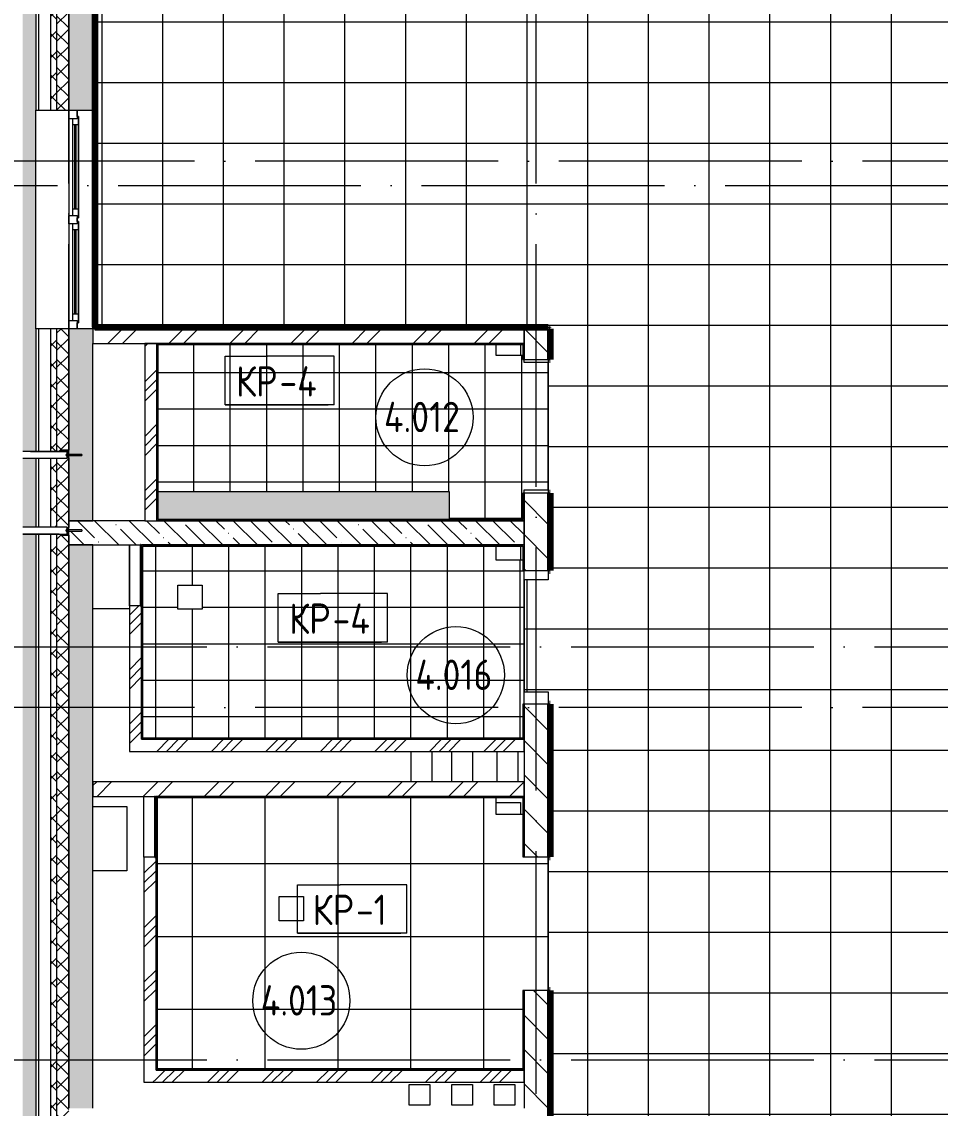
# Model space of a CAD drawing. Header units: millimetres. Extents: x 97 to 61947, y -4357 to 61202.
# Drawn here: x 43024 to 50588, y 18825 to 27775 of the extents above; entities that cross this region are included whole.
import ezdxf

# ---------------------------------------------------------------- set-up
doc = ezdxf.new("R2010")
doc.units = ezdxf.units.MM
for name, pattern in [('ADSK_Линия сетки', [2500, 2000, -250, 0, -250]), ('ADSK_Невидимые', [500, 300, -200]), ('ADSK_Невидимые_2_', [500, 300, -200])]:
    doc.linetypes.add(name, pattern=pattern)
for name, color, linetype, lineweight in [('A-AREA-____-IDEN', 2, 'Continuous', 20), ('A-FLOR-____-IDEN', 11, 'Continuous', 20), ('A-FLOR-____-OTLN', 192, 'Continuous', 9), ('A-FLOR-____-PATT', 8, 'Continuous', 9), ('A-GENM-____-HDLN', 13, 'ADSK_Невидимые_2_', 9), ('A-GENM-____-MCUT', 13, 'Continuous', 9), ('A-GENM-____-OTLN', 13, 'Continuous', 9), ('A-GLAZ-____-MCUT', 151, 'Continuous', 9), ('A-GLAZ-____-OTLN', 151, 'Continuous', 9), ('A-WALL-____-MCUT', 113, 'Continuous', 9), ('A-WALL-____-OTLN', 113, 'Continuous', 9), ('A-WALL-____-PATT', 111, 'Continuous', 9), ('A-WALL-FNSH-MCUT', 113, 'Continuous', 9), ('I-WALL-____-OTLN', 2, 'Continuous', 9), ('S-GRID-____-OTLN', 1, 'Continuous', 9)]:
    doc.layers.add(name, color=color, linetype=linetype, lineweight=lineweight)
doc.styles.add('GOST Common', font='GOST_Common.ttf', dxfattribs={"width": 0.9, "height": 250})
pattern_1 = [(45, (0, 0), (-224.5064, 224.5064), []), (45, (79.38, 0), (0, 449.0128), []), (45, (-79.38, 0), (0, 449.0128), [])]
pattern_2 = [(45, (0, 0), (-251.4472, 251.4472), []), (45, (0, 381), (-251.4472, 251.4472), [])]

# ---------------------------------------------------------------- blocks, each defined once
blk = doc.blocks.new('Окно_СКБ_2Ст_Фрамуга снизу1 - Окно_СКБ_2Ст_Фрамуга снизу_1800_ОК18-36323653-О_АИ_ПП_12_600_Целиком')
at = {"layer": 'A-GLAZ-____-MCUT', "color": 250}
for p, q in [((-900, -195), (-900, -125)), ((-900, -125), (-830, -125)), ((-830, -125), (-830, -195)), ((-35, -155), (-830, -155)), ((-830, -155), (-830, -195)), ((-780, -205), (-780, -155)), ((-85, -205), (-85, -155)), ((-35, -195), (-35, -125)), ((-35, -125), (35, -125)), ((-35, -195), (-35, -155)), ((35, -125), (35, -195)), ((830, -155), (35, -155)), ((35, -155), (35, -195)), ((85, -205), (85, -155)), ((780, -205), (780, -155)), ((830, -195), (830, -125)), ((830, -125), (900, -125)), ((830, -195), (830, -155)), ((900, -125), (900, -195)), ((-830, -195), (-900, -195)), ((-830, -195), (-850, -195)), ((-850, -195), (-850, -205)), ((-850, -205), (-15, -205)), ((-15, -205), (-850, -205)), ((35, -195), (-35, -195)), ((-15, -195), (-35, -195)), ((-15, -205), (-15, -195)), ((35, -195), (15, -195)), ((15, -195), (15, -205)), ((15, -205), (850, -205)), ((850, -205), (15, -205)), ((900, -195), (830, -195)), ((850, -195), (830, -195)), ((850, -205), (850, -195))]:
    blk.add_line(p, q, dxfattribs=at)
at = {"layer": 'A-GLAZ-____-MCUT', "color": 50, "lineweight": 5}
for p, q in [((-780, -175), (-85, -175)), ((85, -175), (780, -175)), ((-85, -185), (-780, -185)), ((780, -185), (85, -185))]:
    blk.add_line(p, q, dxfattribs=at)
at = {"layer": 'A-GLAZ-____-OTLN', "color": 50, "lineweight": 5}
for p, q in [((900, -125), (-900, -125)), ((-900, -195), (-850, -195)), ((-15, -195), (15, -195)), ((850, -195), (900, -195))]:
    blk.add_line(p, q, dxfattribs=at)
blk = doc.blocks.new('Анкер клиновой - Анкер клиновой МКТ V-A 10-10-15_115-14811140-О_АИ_ПП_12_600_Целиком')
at = {"layer": 'A-GENM-____-OTLN', "color": 250}
for p, q in [((136490, 53364), (136480, 53364)), ((136480, 53354), (136480, 53364)), ((136480, 53354), (136490, 53354)), ((136494, 53367), (136490, 53367)), ((136490, 53367), (136490, 53364.7)), ((136490, 53351), (136490, 53367)), ((136490, 53353.3), (136490, 53351)), ((136490, 53351), (136494, 53351)), ((136609, 53364), (136500, 53364)), ((136500, 53354), (136609, 53354)), ((136609, 53364), (136609, 53354))]:
    blk.add_line(p, q, dxfattribs=at)
blk = doc.blocks.new('ОМ_Уголок_ГОСТ 8509-93 - ОМ_Уголок_ГОСТ 8509-93-25102189-О_АИ_ПП_12_600_Целиком')
at = {"layer": 'A-GENM-____-OTLN', "color": 250}
for p, q in [((136494.001, 53380.7), (136494.001, 53333)), ((136500.001, 53383), (136496.301, 53383)), ((136500.001, 53320), (136500.001, 53383)), ((136437.001, 53323.7), (136437.001, 53320)), ((136437.001, 53320), (136500.001, 53320)), ((136487.001, 53326), (136439.301, 53326))]:
    blk.add_line(p, q, dxfattribs=at)
for centre, radius, start, end in [((136496.301, 53380.7), 2.3, 90, 180), ((136496.301, 53380.7), 2.3, 105, 165), ((136439.301, 53323.7), 2.3, 90, 180), ((136439.301, 53323.7), 2.3, 105, 165), ((136487.001, 53333), 7, 270, 0)]:
    blk.add_arc(centre, radius, start, end, dxfattribs=at)
blk = doc.blocks.new('Анкер клиновой - Анкер клиновой МКТ V-A 10-10-15_115-V16-О_АИ_ПП_12_600_Целиком')
at = {"layer": 'A-GENM-____-OTLN', "color": 250}
for p, q in [((136494, 53367), (136490, 53367)), ((136490, 53367), (136490, 53364.7)), ((136490, 53364.7), (136490, 53367)), ((136490, 53353.3), (136490, 53351)), ((136490, 53351), (136490, 53353.3)), ((136490, 53351), (136494, 53351))]:
    blk.add_line(p, q, dxfattribs=at)
blk = doc.blocks.new('ОМ_Уголок_ГОСТ 8509-93 - ОМ_Уголок_ГОСТ 8509-93-V17-О_АИ_ПП_12_600_Целиком')
at = {"layer": 'A-GENM-____-OTLN', "color": 250}
for p, q in [((136500.001, 54020), (136437.001, 54020)), ((136437.001, 54020), (136437.001, 54016.3)), ((136439.301, 54014), (136487.001, 54014)), ((136494.001, 54007), (136494.001, 53959.3)), ((136500.001, 53957), (136500.001, 54020)), ((136496.301, 53957), (136500.001, 53957))]:
    blk.add_line(p, q, dxfattribs=at)
for centre, radius, start, end in [((136439.301, 54016.3), 2.3, 180, 270), ((136439.301, 54016.3), 2.3, 195, 255), ((136487.001, 54007), 7, 0, 90), ((136496.301, 53959.3), 2.3, 180, 270), ((136496.301, 53959.3), 2.3, 195, 255)]:
    blk.add_arc(centre, radius, start, end, dxfattribs=at)
blk = doc.blocks.new('ОМ_Уголок_ГОСТ 8509-93 - ОМ_Уголок_ГОСТ 8509-93-V33-О_АИ_ПП_12_600_Целиком')
at = {"layer": 'A-GENM-____-HDLN', "color": 250, "linetype": 'ADSK_Невидимые'}
blk.add_line((206.5, -6), (570, -6), dxfattribs=at)
at = {"layer": 'A-GENM-____-OTLN', "color": 250}
for p, q in [((524.3, 0), (206.5, 0)), ((206.5, -63), (570, -63)), ((570, -28.2), (570, 0)), ((570, -63), (570, -37.8))]:
    blk.add_line(p, q, dxfattribs=at)
blk = doc.blocks.new('ОМ_Уголок_ГОСТ 8509-93 - ОМ_Уголок_ГОСТ 8509-93-V34-О_АИ_ПП_12_600_Целиком')
at = {"layer": 'A-GENM-____-HDLN', "color": 250, "linetype": 'ADSK_Невидимые'}
blk.add_line((0, -6), (363.5, -6), dxfattribs=at)
at = {"layer": 'A-GENM-____-OTLN', "color": 250}
for p, q in [((0, 0), (0, -28.2)), ((0, -37.8), (0, -63)), ((0, -63), (363.5, -63)), ((363.5, 0), (45.7, 0))]:
    blk.add_line(p, q, dxfattribs=at)
blk = doc.blocks.new('ASML_АР_Отделка Люка - ВО Отделка люков_Грунтовка 0_Шпатлевка 0_Окраска 0_0-42722003-О_АИ_ПП_12_600_Целиком')
at = {"layer": 'A-GENM-____-MCUT', "color": 130, "lineweight": 25}
for p, q in [((250, 3), (-250, 3)), ((-250, 3), (-250, 0)), ((250, 0), (250, 3)), ((-250, 0), (250, 0))]:
    blk.add_line(p, q, dxfattribs=at)
blk = doc.blocks.new('0083_СОШ675_АР_R22_rvt-1-О_АИ_ПП_12_600_Целиком')
at = {"layer": 'A-FLOR-____-PATT', "lineweight": 5}
h = blk.add_hatch(color=10, dxfattribs=at)
h.paths.add_polyline_path([(136230, 10395), (136230, 23551), (136121.6, 23551), (136121.6, 10395)])
h.paths.add_polyline_path([(136230, 23614), (136230, 24176), (136121.6, 24176), (136121.6, 23614)])
h.paths.add_polyline_path([(136230, 24239), (136230, 27955), (136200, 27955), (136200, 27925), (136121.6, 27925), (136121.6, 24239)])
h.paths.add_polyline_path([(136230, 45495), (136230, 53326), (136121.6, 53326), (136121.6, 45525), (136200, 45524), (136200, 45495), (136202.5, 45495)])
h.paths.add_polyline_path([(136121.6, 53389), (136230, 53389), (136230, 53951), (136121.6, 53951), (136121.6, 53743.3)])
h.paths.add_polyline_path([(136230, 54014), (136230, 58133.8), (136121.6, 58133.8), (136121.6, 54014)])
blk.add_hatch(color=221, dxfattribs=at).paths.add_polyline_path([(139632.2, 23675), (139632.2, 23905), (137236.2, 23905), (137236.2, 23675), (139378.4, 23675)])
at = {"layer": 'A-WALL-____-PATT', "lineweight": 5}
h = blk.add_hatch(dxfattribs=at)
h.set_pattern_fill('FP_16', color=50, style=0, pattern_type=2)
h.set_pattern_definition([(135, (0, 0), (-84.85281, -84.85281), []), (225, (0, 0), (84.85281, -84.85281), [])])
h.paths.add_polyline_path([(136400, -275), (136400, 7725.1), (136350, 7725.1), (136350, -275)])
h.paths.add_polyline_path([(136350, 8625.1), (136400, 8625.1), (136400, 9925), (136350, 9925), (136350, 8745.6)])
h.paths.add_polyline_path([(136350, 10225), (136400, 10225), (136400, 10695), (136350, 10695), (136350, 10375)])
h.paths.add_polyline_path([(136400, 12495), (136400, 12495.4), (136400, 23551), (136350, 23551), (136350, 12495)])
h.paths.add_polyline_path([(136350, 23614), (136400, 23614), (136400, 24176), (136350, 24176), (136350, 23744.8)])
h.paths.add_polyline_path([(136400, 24239), (136400, 25245.2), (136350, 25245.2), (136350, 24239), (136353.9, 24239)])
h.paths.add_polyline_path([(136350, 27045.2), (136400, 27045.2), (136400, 46080.3), (136350, 46080.3), (136350, 27494.6)])
h.paths.add_polyline_path([(136400, 47880.3), (136400, 50520), (136350, 50520), (136350, 47880.3)])
h.paths.add_polyline_path([(136400, 52320), (136400, 53326), (136350, 53326), (136350, 52320)])
h.paths.add_polyline_path([(136350, 53389), (136400, 53389), (136400, 53951), (136350, 53951), (136350, 53743.3)])
h.paths.add_polyline_path([(136350, 54014), (136400, 54014), (136400, 59125), (136350, 59125), (136350, 54212)])
h = blk.add_hatch(dxfattribs=at)
h.set_pattern_fill('FP_17', color=50, style=0, pattern_type=2)
h.set_pattern_definition([(45, (0, 0), (-70.71068, 70.71068), []), (135, (0, 0), (-70.71068, -70.71068), [])])
h.paths.add_polyline_path([(136400, -175), (136500, -175), (136500, 7725.1), (136400, 7725.1), (136400, 3120.9)])
h.paths.add_polyline_path([(136400, 8625.1), (136500, 8625.1), (136500, 10025), (136400, 10025), (136400, 8745.6)])
h.paths.add_polyline_path([(136400, 10225), (136500, 10225), (136500, 10695), (136400, 10695), (136400, 10620.5)])
h.paths.add_polyline_path([(136500, 12495), (136500, 23545), (136437.1, 23545), (136437.1, 23548.7), (136439.4, 23551), (136400, 23551), (136400, 12495)])
h.paths.add_polyline_path([(136485.1, 23551), (136490.6, 23551.9), (136493.1, 23554.5), (136494.1, 23558), (136493.6, 23578.3), (136485.1, 23578.3), (136485.1, 23551.2)])
h.paths.add_polyline_path([(136485.1, 23589), (136494.1, 23589.7), (136494.1, 23605.7), (136496.4, 23608), (136500, 23608), (136500, 24182), (136496.4, 24182), (136494.1, 24184.3), (136494.1, 24200.3), (136485.1, 24200.3), (136485.1, 24176), (136400, 24176), (136400, 23614), (136485.1, 23614), (136485.1, 23589.7)])
h.paths.add_polyline_path([(136485.1, 24211), (136494.1, 24211.7), (136493.1, 24235.5), (136490.6, 24238.1), (136487.1, 24239), (136485.1, 24238.8), (136485.1, 24211.7)])
h.paths.add_polyline_path([(136415.7, 24239), (136439.4, 24239), (136437.1, 24241.3), (136437.1, 24245), (136500, 24245), (136500, 25245.2), (136400, 25245.2), (136400, 24239)])
h.paths.add_polyline_path([(136400, 27045.2), (136500, 27045.2), (136500, 28125), (136400, 28125), (136400, 27494.6)])
h.paths.add_polyline_path([(136500, 28325), (136500, 46080.3), (136400, 46080.3), (136400, 28325)])
h.paths.add_polyline_path([(136500, 47880.3), (136500, 50520), (136400, 50520), (136400, 47880.3)])
h.paths.add_polyline_path([(136400, 52320), (136500, 52320), (136500, 53320), (136437, 53320), (136437, 53323.7), (136439.3, 53326), (136400, 53326), (136400, 52805.8)])
h.paths.add_polyline_path([(136485, 53326), (136490.5, 53326.9), (136493.1, 53329.5), (136494, 53333), (136493.8, 53353.3), (136485, 53353.3), (136485, 53326.2)])
h.paths.add_polyline_path([(136490, 53364), (136490, 53364.7), (136494, 53364.7), (136494, 53380.7), (136496.3, 53383), (136500, 53383), (136500, 53957), (136496.3, 53957), (136494, 53959.3), (136494, 53975.3), (136485, 53975.3), (136485, 53951), (136400, 53951), (136400, 53389), (136485, 53389), (136485, 53364)])
h.paths.add_polyline_path([(136485, 53986), (136494, 53986.7), (136493.1, 54010.5), (136490.5, 54013.1), (136487, 54014), (136485, 54013.8), (136485, 53986.7)])
h.paths.add_polyline_path([(136400, 54014), (136439.3, 54014), (136437, 54016.3), (136437, 54020), (136500, 54020), (136500, 59075), (136400, 59075), (136400, 54094.8)])
h = blk.add_hatch(dxfattribs=at)
h.set_pattern_fill('FP_18', color=50, style=0, pattern_type=2)
h.set_pattern_definition([(50, (0, 0), (364.3679, -31.8783), [38.1, -419.1]), (355, (0, 0), (-70.4859, 382.1133), [30.48, -335.28]), (100.451, (30.36, -2.66), (293.885, 350.2334), [32.38, -356.18]), (46.184, (0, 101.6), (542.1585, -84.0858), [57.15, -628.65]), (96.636, (45.2, 94.6), (474.8049, 494.8554), [48.57, -534.27]), (351.184, (0, 101.6), (474.8102, 494.85), [45.72, -502.92]), (21, (50.8, 76.2), (303.22847, -204.53046), [38.1, -419.1]), (326, (50.8, 76.2), (123.6039, 368.376), [30.48, -335.28]), (71.451, (76.07, 59.16), (426.8341, 163.8427), [32.38, -356.18]), (37.5, (0, 0), (6.17665, 169.11015), [16.764, -314.452, 16.764, -323.596, -336.55]), (37.5, (0, 0), (6.17665, 169.11015), [-671.576, 16.764, -319.786]), (7.5, (0, 0), (133.63888, 200.3615), [16.764, -177.292, 16.764, -306.832, -128.27]), (7.5, (0, 0), (133.63888, 200.3615), [-517.652, 16.764, -111.506]), (327.5, (-113.28, 0), (271.18182, -11.45836), [16.764, -110.236, 16.764, -379.476, -525.78]), (327.5, (-113.28, 0), (271.18182, -11.45836), [-523.24, 16.764, -509.016]), (317.5, (-164.08, 0), (296.2585, 50.85285), [16.764, -148.336, 16.764, -246.38, -373.38]), (317.5, (-164.08, 0), (296.2585, 50.85285), [-428.244, 16.764, -356.616])])
h.paths.add_polyline_path([(136700, 13000), (136700, 18625), (136500, 18625), (136500, 13000), (136664.4, 13000)])
h.paths.add_polyline_path([(136700, 18825), (136700, 23465), (136500, 23465), (136500, 18825)])
h.paths.add_polyline_path([(136700, 23665), (136700, 25245.2), (136500, 25245.2), (136500.1, 24211), (136609.1, 24210.3), (136609.1, 24201), (136500.1, 24201), (136500, 23665), (136664.4, 23665)])
h.paths.add_polyline_path([(136700, 27045.2), (136700, 28125), (136500, 28125), (136500, 27045.2)])
h = blk.add_hatch(dxfattribs=at)
h.set_pattern_fill('FP_10', color=50, style=0, pattern_type=2)
h.set_pattern_definition(pattern_2)
h.paths.add_polyline_path([(140250, 25125.2), (140250, 25245.2), (136700, 25245.2), (136700, 25125.2), (139921.2, 25125.2)])
h = blk.add_hatch(dxfattribs=at)
h.set_pattern_fill('FP_8', color=50, style=0, pattern_type=2)
h.set_pattern_definition([(135, (0, 0), (-141.42136, -141.42136), [])])
h.paths.add_polyline_path([(140450, 13000), (140450, 17324), (140250, 17324), (140250, 13000)])
h.paths.add_polyline_path([(140450, 18424), (140450, 19795), (140250, 19795), (140250, 18424)])
h.paths.add_polyline_path([(140450, 20895), (140450, 22154.2), (140250, 22154.2), (140250, 20895)])
h.paths.add_polyline_path([(140450, 23254.2), (140450, 23893), (140250, 23893), (140250, 23254.2)])
h.paths.add_polyline_path([(140450, 24993), (140450, 25245.2), (140250, 25245.2), (140250, 24993)])
h = blk.add_hatch(dxfattribs=at)
h.set_pattern_fill('FP_9', color=50, style=0, pattern_type=2)
h.set_pattern_definition(pattern_1)
h.paths.add_polyline_path([(137226.2, 23665), (137226.2, 25124.2), (137126.2, 25124.2), (137126.2, 23665), (137207.2, 23665)])
h = blk.add_hatch(dxfattribs=at)
h.set_pattern_fill('FP_7', color=50, style=0, pattern_type=2)
h.set_pattern_definition([(135, (0, 0), (-142.5612, -142.5612), []), (135, (142.56, 0), (-142.5612, -142.5612), [252.016, -50.403, 3.353, -47.05])])
h.paths.add_polyline_path([(140250, 23465), (140250, 23665), (136500, 23665), (136500.1, 23589), (136609.1, 23588.3), (136609.1, 23579), (136500.1, 23579), (136500, 23465), (139921.2, 23465)])
h = blk.add_hatch(dxfattribs=at)
h.set_pattern_fill('FP_9', color=50, style=0, pattern_type=2)
h.set_pattern_definition(pattern_1)
h.paths.add_polyline_path([(137100.2, 21765.1), (137100.2, 22965), (137000.2, 22965), (137000.2, 21765.1)])
h = blk.add_hatch(dxfattribs=at)
h.set_pattern_fill('FP_9', color=50, style=0, pattern_type=2)
h.set_pattern_definition(pattern_1)
h.paths.add_polyline_path([(140250, 21765.1), (140250, 21865.1), (137100.2, 21865.1), (137100.2, 21765.1), (139921.2, 21765.1)])
h = blk.add_hatch(dxfattribs=at)
h.set_pattern_fill('FP_10', color=50, style=0, pattern_type=2)
h.set_pattern_definition(pattern_2)
h.paths.add_polyline_path([(140250, 21394.2), (140250, 21514.2), (136700, 21514.2), (136700, 21394.2), (139921.2, 21394.2)])
h = blk.add_hatch(dxfattribs=at)
h.set_pattern_fill('FP_9', color=50, style=0, pattern_type=2)
h.set_pattern_definition(pattern_1)
h.paths.add_polyline_path([(137120, 19039), (137220, 19039), (137220, 20894.2), (137120, 20894.2), (137120, 19995)])
h = blk.add_hatch(dxfattribs=at)
h.set_pattern_fill('FP_9', color=50, style=0, pattern_type=2)
h.set_pattern_definition(pattern_1)
h.paths.add_polyline_path([(140250, 19039), (140250, 19139), (137220, 19139), (137220, 19039), (139921.2, 19039)])
at = {"layer": 'A-FLOR-____-OTLN', "color": 250}
for p, q in [((140220, 25115.2), (140220, 25025)), ((137236.2, 23905), (139632.2, 23905)), ((139632.2, 23905), (139632.2, 23675)), ((137000, 23465), (137000, 22940)), ((140219.9, 23455), (140219.9, 23340)), ((137000, 22940), (136700, 22940)), ((139320, 21514.2), (139320, 21763.7)), ((139320, 21763.7), (139490, 21763.7)), ((139490, 21763.7), (139490, 21514.2)), ((139655, 21514.2), (139655, 21763.7)), ((139655, 21763.7), (139825, 21763.7)), ((139825, 21763.7), (139825, 21514.2)), ((140030, 21514.2), (140030, 21763.7)), ((140030, 21763.7), (140200, 21763.7)), ((140200, 21763.7), (140200, 21514.2)), ((136700, 21310), (136980, 21310)), ((136980, 21310), (136980, 20780)), ((140020, 21345), (140220, 21345)), ((140220, 21345), (140220, 21245)), ((136980, 20780), (136700, 20780)), ((138233.8, 20568.8), (138433.8, 20568.8)), ((139305, 18850), (139305, 19020)), ((139305, 19020), (139475, 19020)), ((139475, 19020), (139475, 18850)), ((139655, 19020), (139825, 19020)), ((139655, 18850), (139655, 19020)), ((139825, 19020), (139825, 18850)), ((140005, 18850), (140005, 19020)), ((140005, 19020), (140175, 19020)), ((140175, 19020), (140175, 18850)), ((139475, 18850), (139305, 18850)), ((139825, 18850), (139655, 18850)), ((140175, 18850), (140005, 18850))]:
    blk.add_line(p, q, dxfattribs=at)
at = {"layer": 'A-WALL-____-MCUT', "color": 50, "lineweight": 5}
for p, q in [((136250, 46080.3), (136250, 27045.2)), ((136250, 25245.2), (136250, 24239)), ((136700, 25245.2), (136700, 25125.2)), ((136250, 24176), (136250, 23614)), ((136700, 23665), (136500, 23665)), ((136500, 23665), (136700, 23665)), ((137126.2, 23665), (137226.2, 23665)), ((136250, 23551), (136250, 12495)), ((136500, 23465), (136700, 23465)), ((136700, 23465), (136500, 23465))]:
    blk.add_line(p, q, dxfattribs=at)
at = {"layer": 'A-WALL-____-MCUT', "color": 90, "lineweight": 13}
for p, q in [((136350, 46080.3), (136350, 27045.2)), ((136400, 28125), (136400, 27045.2)), ((136500, 28125), (136500, 27045.2)), ((136500, 27045.2), (136500, 28125)), ((136700, 27045.2), (136700, 28125)), ((136350, 27045.2), (136400, 27045.2)), ((136500, 27045.2), (136700, 27045.2)), ((136400, 25245.2), (136350, 25245.2)), ((136350, 25245.2), (136350, 24239)), ((136400, 25245.2), (136400, 24239)), ((136700, 25245.2), (136500, 25245.2)), ((136500, 25245.2), (136500, 24244.8)), ((136500, 24244.8), (136500, 25245.2)), ((140250, 25245.2), (136700, 25245.2)), ((140250, 25245.2), (140250, 24993)), ((140450, 25245.2), (140250, 25245.2)), ((140250, 25125.2), (140250, 25245.2)), ((140450, 24993), (140450, 25245.2)), ((136700, 25125.2), (140250, 25125.2)), ((136700, 23665), (136700, 25125.2)), ((137226.2, 25124.2), (137126.2, 25124.2)), ((137126.2, 25124.2), (137126.2, 23665)), ((137226.2, 23665), (137226.2, 25124.2)), ((140250, 24993), (140450, 24993)), ((136350, 24176), (136350, 23614)), ((136400, 24176), (136400, 23614)), ((136500, 24182), (136500, 23665)), ((136500, 23665), (136500, 24182)), ((140250, 23893), (140250, 23254.2)), ((140450, 23893), (140250, 23893)), ((140450, 23254.2), (140450, 23893)), ((136500, 23665), (136500, 23608)), ((137126.2, 23665), (136700, 23665)), ((140250, 23665), (137226.2, 23665)), ((140250, 23465), (140250, 23665)), ((136350, 23551), (136350, 12495)), ((136400, 23551), (136400, 12495)), ((136500, 23545.1), (136500, 23465)), ((136500, 23465), (136500, 18825)), ((136500, 18825), (136500, 23465)), ((136700, 23465), (137090.2, 23465)), ((136700, 18825), (136700, 23465)), ((137093.2, 23465), (140250, 23465)), ((140250, 23254.2), (140450, 23254.2)), ((137000.2, 22965), (137000.2, 21765.1)), ((137090.2, 22965), (137000.2, 22965)), ((137100.2, 22965), (137093.2, 22965)), ((137100.2, 21865.1), (137100.2, 22965)), ((140250, 22154.2), (140250, 20895)), ((140450, 22154.2), (140250, 22154.2)), ((140450, 20895), (140450, 22154.2)), ((140250, 21865.1), (137100.2, 21865.1)), ((140250, 21765.1), (140250, 21865.1)), ((137000.2, 21765.1), (137100.2, 21765.1)), ((137100.2, 21765.1), (140250, 21765.1)), ((140250, 21514.2), (136700, 21514.2)), ((136700, 21514.2), (136700, 21394.2)), ((140250, 21394.2), (140250, 21514.2)), ((136700, 21394.2), (137210, 21394.2)), ((137213, 21394.2), (140250, 21394.2)), ((137120, 20894.2), (137120, 19039)), ((137210, 20894.2), (137120, 20894.2)), ((137220, 20894.2), (137213, 20894.2)), ((137220, 19139), (137220, 20894.2)), ((140250, 20895), (140450, 20895)), ((140250, 19795), (140250, 18825)), ((140450, 19795), (140250, 19795)), ((140450, 18424), (140450, 19795)), ((140250, 19139), (137220, 19139)), ((140250, 19039), (140250, 19139)), ((137120, 19039), (137220, 19039)), ((137220, 19039), (140250, 19039))]:
    blk.add_line(p, q, dxfattribs=at)
at = {"layer": 'A-WALL-____-MCUT', "color": 250}
for p, q in [((136250, 27045.2), (136350, 27045.2)), ((136400, 27045.2), (136500, 27045.2)), ((136350, 25245.2), (136250, 25245.2)), ((136500, 25245.2), (136400, 25245.2)), ((136500, 23608), (136500, 23665)), ((136500, 23465), (136500, 23545.2))]:
    blk.add_line(p, q, dxfattribs=at)
at = {"layer": 'A-WALL-____-OTLN', "color": 250}
blk.add_line((136230, 25245.2), (136230, 27045.2), dxfattribs=at)
at = {"layer": 'A-WALL-FNSH-MCUT', "color": 250}
for p, q in [((136230, 46080.3), (136230, 27045.2)), ((136230, 27045.2), (136250, 27045.2)), ((136250, 25245.2), (136230, 25245.2)), ((136230, 25245.2), (136230, 24239)), ((136230, 24176), (136230, 23614)), ((136230, 23551), (136230, 12495))]:
    blk.add_line(p, q, dxfattribs=at)
at = {"layer": 'I-WALL-____-OTLN', "color": 250}
for p, q in [((136700, 27045.2), (136700, 25265.2)), ((136700, 25265.2), (136700, 25245.2)), ((137000.2, 22965), (137000.2, 23465)), ((137120, 20894.2), (137120, 21394.2))]:
    blk.add_line(p, q, dxfattribs=at)
at = {"layer": 'A-GENM-____-OTLN', "color": 250, "lineweight": 9, "extrusion": (0, 0, -1)}
blk.add_blockref('ОМ_Уголок_ГОСТ 8509-93 - ОМ_Уголок_ГОСТ 8509-93-V34-О_АИ_ПП_12_600_Целиком', (-136485.1, 24239), dxfattribs=at)
at = {"layer": 'A-GENM-____-OTLN', "color": 250, "lineweight": 9}
for name, p in [('ОМ_Уголок_ГОСТ 8509-93 - ОМ_Уголок_ГОСТ 8509-93-V17-О_АИ_ПП_12_600_Целиком', (0.1, -29775)), ('Анкер клиновой - Анкер клиновой МКТ V-A 10-10-15_115-14811140-О_АИ_ПП_12_600_Целиком', (0.1, -29153)), ('Анкер клиновой - Анкер клиновой МКТ V-A 10-10-15_115-V16-О_АИ_ПП_12_600_Целиком', (0.1, -29153)), ('ОМ_Уголок_ГОСТ 8509-93 - ОМ_Уголок_ГОСТ 8509-93-25102189-О_АИ_ПП_12_600_Целиком', (0.1, -29775)), ('Анкер клиновой - Анкер клиновой МКТ V-A 10-10-15_115-14811140-О_АИ_ПП_12_600_Целиком', (0.1, -29775)), ('Анкер клиновой - Анкер клиновой МКТ V-A 10-10-15_115-V16-О_АИ_ПП_12_600_Целиком', (0.1, -29775))]:
    blk.add_blockref(name, p, dxfattribs=at)
at = {"layer": 'A-GENM-____-OTLN', "color": 250, "lineweight": 9, "extrusion": (0, 0, -1), "rotation": 180}
blk.add_blockref('ОМ_Уголок_ГОСТ 8509-93 - ОМ_Уголок_ГОСТ 8509-93-V33-О_АИ_ПП_12_600_Целиком', (-135915.1, 23551), dxfattribs=at)
at = {"layer": 'A-GENM-____-OTLN', "color": 250, "lineweight": 9}
for p, rotation in [((137090.2, 23215), 269.9999999999947), ((137210, 21144.2), 269.9999999999985)]:
    blk.add_blockref('ASML_АР_Отделка Люка - ВО Отделка люков_Грунтовка 0_Шпатлевка 0_Окраска 0_0-42722003-О_АИ_ПП_12_600_Целиком', p, dxfattribs=dict(at, rotation=rotation))
at = {"layer": 'A-GLAZ-____-OTLN', "color": 250, "lineweight": 9, "rotation": 89.99999999999993}
blk.add_blockref('Окно_СКБ_2Ст_Фрамуга снизу1 - Окно_СКБ_2Ст_Фрамуга снизу_1800_ОК18-36323653-О_АИ_ПП_12_600_Целиком', (136375, 26145.2), dxfattribs=at)
blk = doc.blocks.new('ADSK_Марка_Помещение_ОдноЗначение - Номер-159740-О_АИ_ПП_12_600_Целиком')
at = {"layer": 'A-AREA-____-IDEN'}
blk.add_circle((0, 0), 4, dxfattribs=at)
blk = doc.blocks.new('ADSK_Марка_Перекрытие - Типоразмер_ADSK_Марка-158127-О_АИ_ПП_12_600_Целиком')
at = {"layer": 'A-FLOR-____-IDEN'}
for p, q in [((-4.5, 4), (-1, 4)), ((-4.5, 0), (-4.5, 4)), ((4.5, 4), (-1, 4)), ((4.5, 0), (4.5, 4)), ((4.5, 0), (-4.5, 0)), ((-4.5, 0), (4, 0))]:
    blk.add_line(p, q, dxfattribs=at)

msp = doc.modelspace()

# ---------------------------------------------------------------- hatches: boundary and pattern name
at = {"layer": 'A-FLOR-____-PATT'}
h = msp.add_hatch(dxfattribs=at)
h.set_pattern_fill('FP_46', color=256, style=0, pattern_type=2)
h.set_pattern_definition([(270, (50685.3, 19775), (500, 3e-14), []), (0, (50685.3, 19775), (0, 500), [])])
h.paths.add_polyline_path([(51419.818278, 40.000586), (51945.296357, 40.000586), (51945.296357, 774.999414), (51960.296357, 774.999414), (51960.296357, 3274.999414), (51945.296357, 3274.999414), (51945.296357, 10125), (51960.318278, 10125), (51960.296357, 12625), (51945.296357, 12625), (51945.296357, 14045.003957), (51960.318278, 14045.003957), (51960.296357, 15295.003957), (51945.296357, 15295.003957), (51945.296357, 18345), (51960.296357, 18345), (51960.296357, 20845), (51945.296357, 20845), (51945.296357, 27299.999), (51960.318278, 27299.999), (51960.296357, 29799.999), (51945.296357, 29799.999), (51945.296357, 36649.999), (51960.318278, 36649.999), (51960.296357, 39149.999), (51945.296357, 39149.999), (51945.296357, 42275.000586), (51960.296357, 42275.000586), (51960.296357, 44775.000586), (51945.296357, 44775.000586), (51945.296357, 45324.96901), (47375.318278, 45324.96901), (47374.265322, 39459.99902), (47360.318278, 39459.99902), (47360.318278, 38359.99902), (47375.318278, 38359.99902), (47374.265322, 37555.151496), (47370.318278, 37555.151496), (47370.318278, 37545.151496), (47360.318278, 37545.151496), (47360.318278, 37540.151496), (46137.818278, 37540.151496), (46137.818278, 37535.151496), (45622.818278, 37535.151496), (45622.818278, 37540.151496), (43625.318278, 37540.151496), (43625.318278, 33539.968424), (47360.318278, 33539.968424), (47360.318278, 33534.968424), (47370.318278, 33534.968424), (47370.318278, 33524.968424), (47375.318278, 33524.968424), (47374.265322, 31944.999575), (47160.318278, 31944.53929), (47160.318278, 30445.000161), (47375.318278, 30444.201247), (47374.265322, 28125.000984), (47370.318278, 28125.000984), (47370.318278, 28115.000984), (47360.318278, 28115.000984), (47360.318278, 28110.000984), (43625.296357, 28110.000984), (43625.296357, 25260.167367), (47360.318278, 25260.167367), (47360.318278, 25255.167367), (47370.318278, 25255.167367), (47370.318278, 25245.167367), (47375.318278, 25244.44943), (47374.265322, 24992.999575), (47360.318278, 24992.999575), (47360.318278, 23892.999575), (47375.318278, 23892.999575), (47374.265322, 23254.166194), (47360.318278, 23254.166194), (47360.318278, 23179.166781), (47160.318278, 23179.166781), (47160.318278, 22254.166781), (47360.318278, 22254.166781), (47360.318278, 22154.166194), (47375.318278, 22154.166194), (47374.265322, 20894.999393), (47360.318278, 20894.999393), (47360.318278, 19794.999393), (47375.318278, 19794.999393), (47374.265322, 18423.996862), (47360.318278, 18423.996862), (47360.318278, 17323.996862), (47375.318278, 17323.996862), (47375.318278, 13483.56847), (47380.318278, 13483.56847), (47380.318278, 12968.56847), (47375.318278, 12968.56847), (47374.265322, 12800.000586), (47370.318278, 12799.736832), (47370.318278, 12790.000586), (47360.318278, 12790.000586), (47360.318278, 12785.000586), (43625.318278, 12785.000586), (43625.318278, 10440.001172), (47360.318278, 10440.001172), (47360.318278, 10435.001172), (47370.318278, 10435.001172), (47370.318278, 10425.001172), (47375.318278, 10425.001172), (47374.265322, 8649.999414), (47360.318278, 8649.999414), (47360.318278, 8749.999414), (47160.318278, 8749.999414), (47160.318278, 7110), (47375.318278, 7109.999414), (47375.318278, 40.000586), (49545.451646, 40.000586)])
h.paths.add_polyline_path([(51960.296357, 4325), (51960.318278, 4325), (51960.296357, 4995.779567)])
h.paths.add_polyline_path([(51960.296357, 15334.992672), (51960.318278, 15334.992672), (51960.296357, 16245.202325)])
h.paths.add_polyline_path([(51960.296357, 22325), (51960.318278, 22325), (51960.296357, 22807.3656)])
h = msp.add_hatch(dxfattribs=at)
h.set_pattern_fill('FP_36', color=256, style=0, pattern_type=2)
h.set_pattern_definition([(270, (45640.9, 24585), (300, 2e-14), []), (0, (45640.9, 24585), (0, 300), [])])
h.paths.add_polyline_path([(46831.468741, 23675.000586), (47150.318278, 23675.000586), (47150.318278, 23892.999575), (47160.318278, 23893.000161), (47160.318278, 23917.999575), (47360.318278, 23917.999575), (47360.318278, 24967.999575), (47160.318278, 24967.999575), (47160.318278, 24992.999575), (47150.318278, 24992.999575), (47150.318278, 25025), (46930.296357, 25025), (46930.296357, 25115.167367), (44146.489183, 25115.167367), (44146.489183, 23905), (46542.489183, 23905), (46542.489183, 23675.000586)])
h = msp.add_hatch(dxfattribs=at)
h.set_pattern_fill('FP_35', color=256, style=0, pattern_type=2)
h.set_pattern_definition([(90, (45628.9, 22651.67), (-300, 2e-14), []), (180, (45628.9, 22651.67), (-4e-14, -300), [])])
h.paths.add_polyline_path([(45203.078999, 21874.166781), (47150.318278, 21874.166781), (47150.318278, 22154.166194), (47160.318278, 22154.166194), (47160.318278, 23254.166194), (47150.318278, 23254.166194), (47150.318278, 23340.000586), (46930.246747, 23340.000586), (46930.246747, 23455.000387), (44020.489183, 23453.992925), (44020.489183, 21874.166781), (44117.485837, 21874.166781)])
h.paths.add_polyline_path([(44510.296357, 22935), (44310.296357, 22935), (44310.296357, 23135), (44510.296357, 23135)])
h = msp.add_hatch(dxfattribs=at)
h.set_pattern_fill('FP_33', color=256, style=0, pattern_type=2)
h.set_pattern_definition([(270, (45628.9, 20239.6), (600, 4e-14), []), (0, (45628.9, 20239.6), (0, 600), [])])
h.paths.add_polyline_path([(47160.318278, 19138.999979), (47160.318278, 19794.999979), (47360.318278, 19794.999979), (47360.318278, 20894.999393), (47160.318278, 20894.999979), (47160.296357, 20894.999393), (47150.296357, 20894.999393), (47150.296357, 21245.000586), (46930.296357, 21245.000586), (46930.296357, 21384.166979), (44140.318278, 21384.064004), (44140.318278, 19148.999979), (47150.296357, 19148.999979), (47150.296357, 19794.999393), (47160.296357, 19794.999393), (47160.296357, 19138.999979)])
h.paths.add_polyline_path([(45344.104582, 20370), (45144.104582, 20370), (45144.104582, 20570), (45344.104582, 20570)])
at = {"layer": 'A-WALL-____-PATT'}
for points in [[(43610.296357, 27045.166781), (43620.296357, 27045.166781), (43620.296357, 28125.000984), (43610.296357, 28125.000984), (43610.296357, 27494.625082)], [(47360.318278, 25245.167367), (47360.318278, 25255.167367), (43620.296357, 25255.167367), (43620.296357, 25245.167367), (46831.468741, 25245.167367)], [(47160.318278, 25115.167367), (47160.318278, 25125.167367), (44136.489183, 25125.167367), (44136.489183, 25115.167367), (47150.318278, 25115.167367)], [(44146.489183, 23675.000586), (44146.489183, 25115.167367), (44136.489183, 25115.167367), (44136.489183, 23675.000586)], [(47150.318278, 23665.000586), (47150.318278, 23675.000586), (44136.489183, 23675.000586), (44136.489183, 23665.000586), (46831.468741, 23665.000586)], [(47150.318278, 23455.000387), (47160.318278, 23455.000387), (47160.318278, 23465.000387), (44010.489183, 23465.000387), (44010.489183, 23455.000387), (46831.468741, 23455.000387)], [(44020.489183, 21874.166781), (44020.489183, 23455.000387), (44010.489183, 23455.000387), (44010.489183, 21874.166781)], [(47150.318278, 21864.166781), (47150.318278, 21874.166781), (44010.489183, 21874.166781), (44010.489183, 21864.166781), (46831.468741, 21864.166781)], [(47160.296357, 21384.166979), (47160.296357, 21394.166979), (44130.318278, 21394.166979), (44130.318278, 21384.166979), (47150.296357, 21384.166979)], [(44140.318278, 19138.999979), (44140.318278, 21384.166979), (44130.318278, 21384.166979), (44130.318278, 19138.999979)], [(47150.296357, 19138.999979), (47150.296357, 19148.999979), (44140.318278, 19148.999979), (44140.318278, 19138.999979), (46288.672161, 19138.999979)]]:
    msp.add_hatch(color=7, dxfattribs=at).paths.add_polyline_path(points)
h = msp.add_hatch(color=7, dxfattribs=at)
h.paths.add_polyline_path([(47370.318278, 21090.167367), (47370.318278, 22154.166194), (47360.318278, 22154.166194), (47360.318278, 21090.167367)])
h.paths.add_polyline_path([(47370.318278, 23254.166194), (47370.318278, 23892.999575), (47360.318278, 23892.999575), (47360.318278, 23254.166194)])
h.paths.add_polyline_path([(47360.318278, 24992.999575), (47370.318278, 24992.999575), (47370.318278, 25255.167367), (47360.318278, 25255.167367), (47360.318278, 25245.167367)])
h = msp.add_hatch(color=7, dxfattribs=at)
h.paths.add_polyline_path([(47150.318278, 23665.000586), (47160.318278, 23665.000586), (47160.318278, 23892.999575), (47150.318278, 23892.999575), (47150.318278, 23675.000586)])
h.paths.add_polyline_path([(47160.318278, 24992.999575), (47160.318278, 25115.167367), (47150.318278, 25115.167367), (47150.318278, 24992.999575)])
h = msp.add_hatch(color=7, dxfattribs=at)
h.paths.add_polyline_path([(47160.318278, 21864.166781), (47160.318278, 22154.166194), (47150.318278, 22154.166194), (47150.318278, 21864.166781)])
h.paths.add_polyline_path([(47150.318278, 23254.166194), (47160.318278, 23254.166194), (47160.318278, 23455.000387), (47150.318278, 23455.000387), (47150.318278, 23276.091548)])
h = msp.add_hatch(color=7, dxfattribs=at)
h.paths.add_polyline_path([(47160.296357, 19138.999979), (47160.296357, 19794.999393), (47150.296357, 19794.999393), (47150.296357, 19138.999979)])
h.paths.add_polyline_path([(47150.296357, 20894.999393), (47160.296357, 20894.999393), (47160.296357, 21384.166979), (47150.296357, 21384.166979), (47150.296357, 20932.461807)])
h = msp.add_hatch(color=7, dxfattribs=at)
h.paths.add_polyline_path([(47370.318278, 19590.167367), (47370.318278, 19794.999393), (47360.318278, 19794.999393), (47360.318278, 19590.167367)])
h.paths.add_polyline_path([(47370.318278, 20894.999393), (47370.318278, 21090.167367), (47360.318278, 21090.167367), (47360.318278, 20894.999393)])
h = msp.add_hatch(color=7, dxfattribs=at)
h.paths.add_polyline_path([(47370.318278, 12800.000586), (47370.318278, 17323.996862), (47360.318278, 17323.996862), (47360.318278, 12800.000586)])
h.paths.add_polyline_path([(47370.318278, 18423.996862), (47370.318278, 19590.167367), (47360.318278, 19590.167367), (47360.318278, 18423.996862)])

# ---------------------------------------------------------------- linework, layer by layer
at = {"layer": 'A-FLOR-____-OTLN'}
for p, q in [((46930.296357, 25025), (46930.296357, 25115.167367)), ((47150.318278, 25025), (46930.296357, 25025)), ((47160.318278, 24967.999575), (47160.318278, 24992.999575)), ((47360.318278, 24992.999575), (47360.318278, 23892.999575)), ((47360.318278, 24967.999575), (47160.318278, 24967.999575)), ((47360.318278, 23917.999575), (47360.318278, 24967.999575)), ((47160.318278, 23893.000161), (47160.318278, 23917.999575)), ((47160.318278, 23917.999575), (47360.318278, 23917.999575)), ((46930.246747, 23340.000586), (46930.246747, 23455.000387)), ((47150.318278, 23340.000586), (46930.246747, 23340.000586)), ((47160.318278, 22154.166194), (47160.318278, 23254.166194)), ((47360.318278, 23254.166194), (47360.318278, 23179.166781)), ((44310.296357, 23135), (44510.296357, 23135)), ((44310.296357, 22935), (44310.296357, 23135)), ((44510.296357, 23135), (44510.296357, 22935)), ((47360.318278, 23179.166781), (47160.318278, 23179.166781)), ((47160.318278, 23179.166781), (47160.318278, 22254.166781)), ((44510.296357, 22935), (44310.296357, 22935)), ((47160.318278, 22254.166781), (47360.318278, 22254.166781)), ((47360.318278, 22254.166781), (47360.318278, 22154.166194)), ((46930.296357, 21245.000586), (46930.296357, 21384.166979)), ((47150.296357, 21245.000586), (46930.296357, 21245.000586)), ((47360.318278, 19794.999979), (47360.318278, 20894.999393)), ((47360.318278, 20894.999393), (47360.318278, 19794.999393)), ((45144.104582, 20570), (45344.104582, 20570)), ((45144.104582, 20370), (45144.104582, 20570)), ((45344.104582, 20570), (45344.104582, 20370)), ((45344.104582, 20370), (45144.104582, 20370))]:
    msp.add_line(p, q, dxfattribs=at)
at = {"layer": 'A-WALL-____-MCUT', "color": 7}
for p, q in [((43610.296357, 28125.000984), (43610.296357, 27045.166781)), ((43620.296357, 27045.166781), (43620.296357, 28115.000984)), ((43610.296357, 27045.166781), (43620.296357, 27045.166781)), ((47370.318278, 25255.167367), (43620.296357, 25255.167367)), ((43620.296357, 25255.167367), (43620.296357, 25245.167367)), ((43620.296357, 25245.167367), (47360.318278, 25245.167367)), ((47360.318278, 25245.167367), (47360.318278, 24992.999575)), ((47370.318278, 24992.999575), (47370.318278, 25255.167367)), ((47360.318278, 24992.999575), (47370.318278, 24992.999575)), ((47360.318278, 23892.999575), (47360.318278, 23254.166194)), ((47370.318278, 23892.999575), (47360.318278, 23892.999575)), ((47370.318278, 23254.166194), (47370.318278, 23892.999575)), ((47160.318278, 23465.000387), (44010.489183, 23465.000387)), ((44010.489183, 23465.000387), (44010.489183, 21864.166781)), ((44020.489183, 23455.000387), (47150.318278, 23455.000387)), ((44020.489183, 21874.166781), (44020.489183, 23455.000387)), ((47150.318278, 23455.000387), (47150.318278, 23254.166194)), ((47160.318278, 23254.166194), (47160.318278, 23465.000387)), ((47150.318278, 23254.166194), (47160.318278, 23254.166194)), ((47360.318278, 23254.166194), (47370.318278, 23254.166194)), ((47150.318278, 22154.166194), (47150.318278, 21874.166781)), ((47160.318278, 22154.166194), (47150.318278, 22154.166194)), ((47160.318278, 21864.166781), (47160.318278, 22154.166194)), ((47360.318278, 22154.166194), (47360.318278, 20894.999393)), ((47370.318278, 22154.166194), (47360.318278, 22154.166194)), ((47370.318278, 20894.999393), (47370.318278, 22154.166194)), ((44010.489183, 21864.166781), (47160.318278, 21864.166781)), ((47150.318278, 21874.166781), (44020.489183, 21874.166781)), ((47360.318278, 20894.999393), (47370.318278, 20894.999393)), ((47360.318278, 19794.999393), (47360.318278, 18423.996862)), ((47370.318278, 19794.999393), (47360.318278, 19794.999393)), ((47370.318278, 18423.996862), (47370.318278, 19794.999393))]:
    msp.add_line(p, q, dxfattribs=at)
at = {"layer": 'A-WALL-____-MCUT'}
for p, q in [((47360.318278, 21090.167367), (47370.318278, 21090.167367)), ((47370.318278, 19590.167367), (47360.318278, 19590.167367)), ((44140.318278, 19148.999979), (44140.318278, 19138.999979)), ((47150.296357, 19138.999979), (47150.296357, 19148.999979))]:
    msp.add_line(p, q, dxfattribs=at)
at = {"layer": 'A-WALL-FNSH-MCUT', "color": 7}
for p, q in [((47160.318278, 25125.167367), (44136.489183, 25125.167367)), ((44136.489183, 25125.167367), (44136.489183, 23665.000586)), ((44146.489183, 25115.167367), (47150.318278, 25115.167367)), ((44146.489183, 23675.000586), (44146.489183, 25115.167367)), ((47150.318278, 25115.167367), (47150.318278, 24992.999575)), ((47160.318278, 24992.999575), (47160.318278, 25125.167367)), ((47150.318278, 24992.999575), (47160.318278, 24992.999575)), ((47150.318278, 23892.999575), (47150.318278, 23675.000586)), ((47160.318278, 23892.999575), (47150.318278, 23892.999575)), ((47160.318278, 23665.000586), (47160.318278, 23892.999575)), ((44136.489183, 23665.000586), (47160.318278, 23665.000586)), ((47150.318278, 23675.000586), (44146.489183, 23675.000586)), ((47160.296357, 21394.166979), (44130.318278, 21394.166979)), ((44130.318278, 21394.166979), (44130.318278, 19138.999979)), ((47160.296357, 20894.999393), (47160.296357, 21394.166979)), ((44140.318278, 21384.166979), (47150.296357, 21384.166979)), ((44140.318278, 19148.999979), (44140.318278, 21384.166979)), ((47150.296357, 21384.166979), (47150.296357, 20894.999393)), ((47150.296357, 20894.999393), (47160.296357, 20894.999393)), ((47150.296357, 19794.999393), (47150.296357, 19148.999979)), ((47160.296357, 19794.999393), (47150.296357, 19794.999393)), ((47160.296357, 19138.999979), (47160.296357, 19794.999393)), ((44130.318278, 19138.999979), (47160.296357, 19138.999979)), ((47150.296357, 19148.999979), (44140.318278, 19148.999979))]:
    msp.add_line(p, q, dxfattribs=at)
at = {"layer": 'I-WALL-____-OTLN', "color": 5, "lineweight": 90}
for p, q in [((43625.296357, 28110.000984), (43625.296357, 25260.167367)), ((43625.296357, 25260.167367), (47360.318278, 25260.167367)), ((47360.318278, 25255.167367), (47360.318278, 25260.167367)), ((47375.318278, 25245.167367), (47370.318278, 25245.167367)), ((47375.318278, 25245.167367), (47375.318278, 24992.999575)), ((47370.318278, 24992.999575), (47375.318278, 24992.999575)), ((47375.318278, 23892.999575), (47370.318278, 23892.999575)), ((47375.318278, 23892.999575), (47375.318278, 23254.166194)), ((47370.318278, 23254.166194), (47375.318278, 23254.166194)), ((47375.318278, 22154.166194), (47370.318278, 22154.166194)), ((47375.318278, 22154.166194), (47375.318278, 20894.999393)), ((47370.318278, 20894.999393), (47375.318278, 20894.999393)), ((47375.318278, 19794.999393), (47370.318278, 19794.999393)), ((47375.318278, 19794.999393), (47375.318278, 18423.996862))]:
    msp.add_line(p, q, dxfattribs=at)
at = {"layer": 'I-WALL-____-OTLN'}
for p, q in [((43610.296357, 25245.167367), (43610.296357, 27045.166781)), ((43620.296357, 27045.166781), (43620.296357, 25255.167367))]:
    msp.add_line(p, q, dxfattribs=at)
at = {"layer": 'S-GRID-____-OTLN', "linetype": 'ADSK_Линия сетки'}
for p, q in [((43410.319278, -3557.475151), (43410.319278, 61202.00513)), ((47260.319278, -3557.475151), (47260.319278, 61202.00513)), ((61947.220678, 26625.11992), (40046.795213, 26625.11992)), ((41316.795213, 26425.000586), (61947.220678, 26425.000586)), ((40046.795213, 22625.000586), (61947.220678, 22625.000586)), ((61947.220678, 22125.11992), (41316.795213, 22125.11992)), ((40046.795213, 19225.000586), (61947.220678, 19225.000586))]:
    msp.add_line(p, q, dxfattribs=at)

# ---------------------------------------------------------------- block references
at = {"color": 250, "lineweight": 5}
msp.add_blockref('0083_СОШ675_АР_R22_rvt-1-О_АИ_ПП_12_600_Целиком', (-93089.681722, 0), dxfattribs=at)
at = {"layer": 'A-AREA-____-IDEN', "xscale": 99.99999999999993, "yscale": 99.99999999999993, "zscale": 99.99999999999993}
for p in [(46340.956696, 24516.534591), (46599.134205, 22392.958267), (45326.310826, 19710.908787)]:
    msp.add_blockref('ADSK_Марка_Помещение_ОдноЗначение - Номер-159740-О_АИ_ПП_12_600_Целиком', p, dxfattribs=at)
at = {"layer": 'A-FLOR-____-IDEN', "xscale": 99.99999999999993, "yscale": 99.99999999999993, "zscale": 99.99999999999993}
for p in [(45147.860395, 24619.585572), (45585.403731, 22665.059667), (45745.318278, 20266.582893)]:
    msp.add_blockref('ADSK_Марка_Перекрытие - Типоразмер_ADSK_Марка-158127-О_АИ_ПП_12_600_Целиком', p, dxfattribs=at)

# ---------------------------------------------------------------- texts
at = {"layer": 'A-AREA-____-IDEN', "lineweight": 9, "char_height": 250, "width": 822.531375, "attachment_point": 1, "style": 'GOST Common'}
for s, insert in [('4.012', (46006.599439, 24644.259663)), ('4.016', (46264.776948, 22520.683338)), ('4.013', (44991.953569, 19838.633858))]:
    msp.add_mtext(s, dxfattribs=dict(at, insert=insert))
at = {"layer": 'A-FLOR-____-IDEN', "lineweight": 9, "char_height": 250, "attachment_point": 1, "style": 'GOST Common'}
for s, insert, width in [('КР', (44788.929549, 24937.423146), 432.91125), ('-4', (45146.117049, 24937.423146), 411.2656875), ('КР', (45226.472885, 22982.897241), 432.91125), ('-4', (45583.660385, 22982.897241), 411.2656875), ('КР', (45419.237433, 20584.420467), 432.91125), ('-1', (45776.424933, 20584.420467), 331.898625)]:
    msp.add_mtext(s, dxfattribs=dict(at, insert=insert, width=width))

doc.saveas('drawing.dxf')
